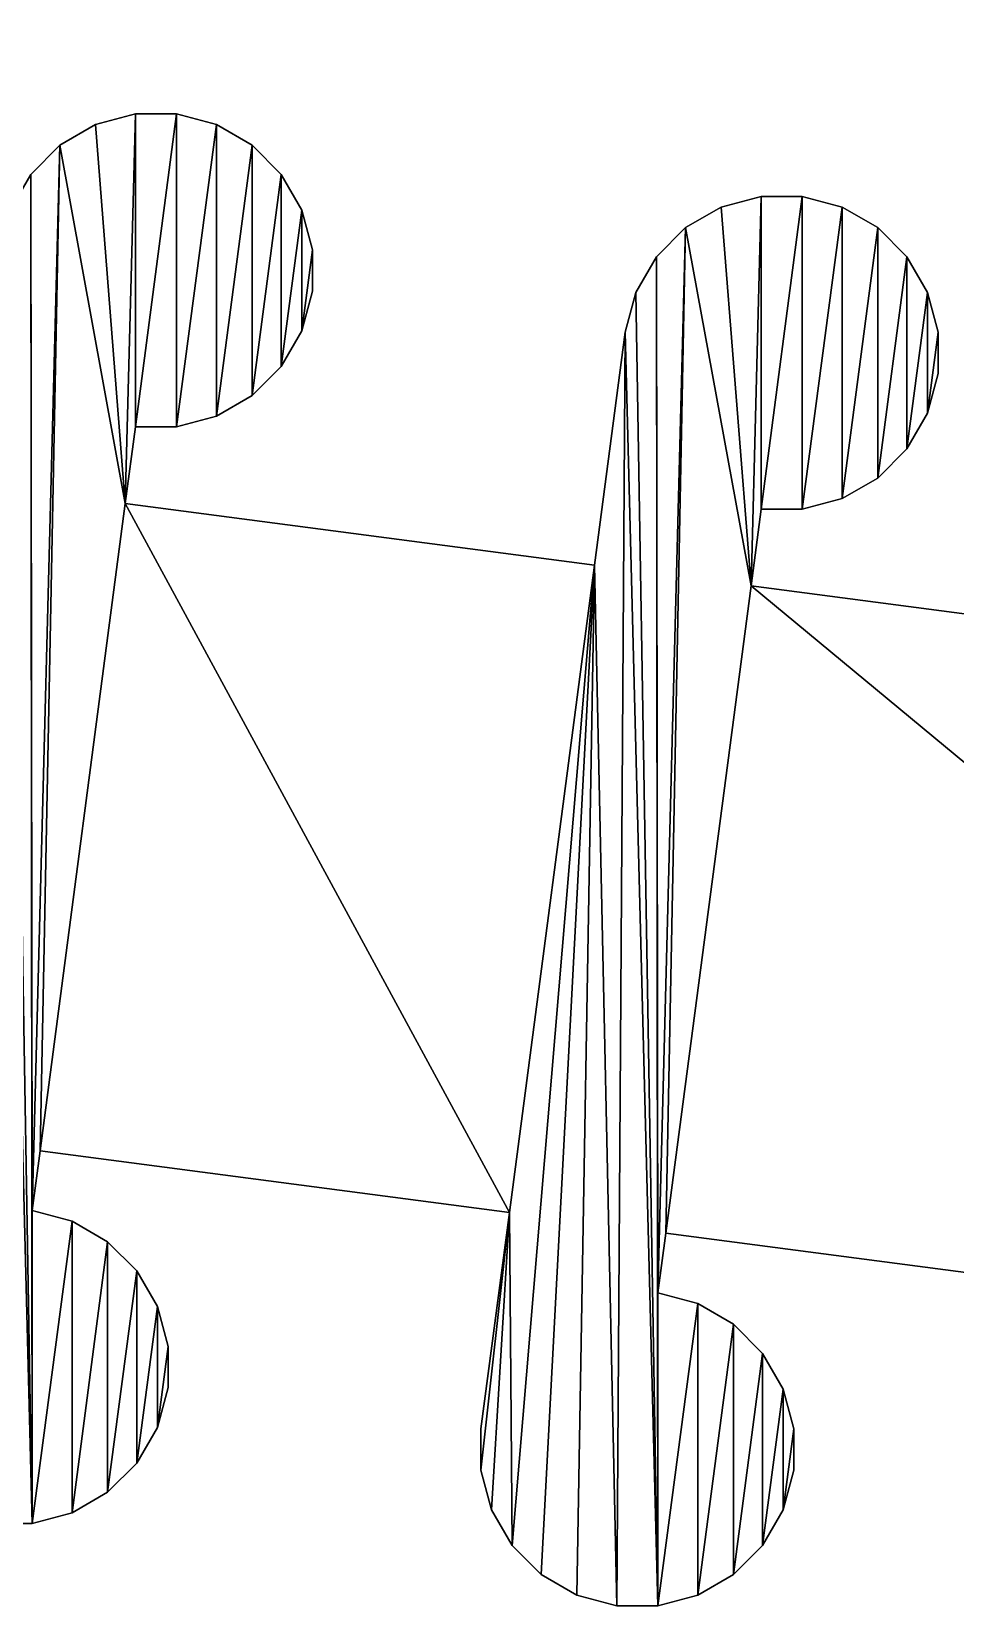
# Model space of a CAD drawing. Extents: x 0 to 417, y 0 to 203.
# Drawn here: x 269.13 to 286.7, y 56.38 to 86.36 of the extents above; entities that cross this region are included whole.
import ezdxf

# ---------------------------------------------------------------- set-up
doc = ezdxf.new("R2010")
doc.units = 0
doc.header["$LTSCALE"] = 25.4
doc.layers.get('0').update_dxf_attribs({"color": 13, "linetype": 'CONTINUOUS'})

# ---------------------------------------------------------------- blocks, each defined once
blk = doc.blocks.new('MASK_STRAP_2')
at = {"color": 0}
for p, q in [((28.366, 28.209), (28.366, 28.209, 2)), ((28.366, 28.209), (28.366, 28.209, 2)), ((29.122, 28.412), (29.122, 28.412, 2)), ((29.122, 28.412), (29.122, 28.412, 2)), ((29.905, 28.412), (29.905, 28.412, 2)), ((29.905, 28.412), (29.905, 28.412, 2)), ((30.662, 28.209), (30.662, 28.209, 2)), ((30.662, 28.209), (30.662, 28.209, 2)), ((27.687, 27.818), (27.687, 27.818, 2)), ((27.687, 27.818), (27.687, 27.818, 2)), ((31.34, 27.818), (31.34, 27.818, 2)), ((31.34, 27.818), (31.34, 27.818, 2)), ((31.894, 27.264), (31.894, 27.264, 2)), ((31.894, 27.264), (31.894, 27.264, 2)), ((41.019, 26.846), (41.019, 26.846, 2)), ((41.019, 26.846), (41.019, 26.846, 2)), ((41.803, 26.846), (41.803, 26.846, 2)), ((41.803, 26.846), (41.803, 26.846, 2)), ((32.285, 26.586), (32.285, 26.586, 2)), ((32.285, 26.586), (32.285, 26.586, 2)), ((40.263, 26.643), (40.263, 26.643, 2)), ((40.263, 26.643), (40.263, 26.643, 2)), ((42.559, 26.643), (42.559, 26.643, 2)), ((42.559, 26.643), (42.559, 26.643, 2)), ((39.585, 26.252), (39.585, 26.252, 2)), ((39.585, 26.252), (39.585, 26.252, 2)), ((43.237, 26.252), (43.237, 26.252, 2)), ((43.237, 26.252), (43.237, 26.252, 2)), ((32.488, 25.829), (32.488, 25.829, 2)), ((32.488, 25.829), (32.488, 25.829, 2)), ((39.031, 25.698), (39.031, 25.698, 2)), ((39.031, 25.698), (39.031, 25.698, 2)), ((43.791, 25.698), (43.791, 25.698, 2)), ((43.791, 25.698), (43.791, 25.698, 2)), ((32.488, 25.046), (32.488, 25.046, 2)), ((32.488, 25.046), (32.488, 25.046, 2)), ((38.639, 25.02), (38.639, 25.02, 2)), ((38.639, 25.02), (38.639, 25.02, 2)), ((44.183, 25.02), (44.183, 25.02, 2)), ((44.183, 25.02), (44.183, 25.02, 2)), ((32.285, 24.29), (32.285, 24.29, 2)), ((32.285, 24.29), (32.285, 24.29, 2)), ((38.437, 24.263), (38.437, 24.263, 2)), ((38.437, 24.263), (38.437, 24.263, 2)), ((44.385, 24.263), (44.385, 24.263, 2)), ((44.385, 24.263), (44.385, 24.263, 2)), ((31.894, 23.612), (31.894, 23.612, 2)), ((31.894, 23.612), (31.894, 23.612, 2)), ((44.385, 23.48), (44.385, 23.48, 2)), ((44.385, 23.48), (44.385, 23.48, 2)), ((31.34, 23.058), (31.34, 23.058, 2)), ((31.34, 23.058), (31.34, 23.058, 2)), ((30.662, 22.666), (30.662, 22.666, 2)), ((30.662, 22.666), (30.662, 22.666, 2)), ((44.183, 22.723), (44.183, 22.723, 2)), ((44.183, 22.723), (44.183, 22.723, 2)), ((29.122, 22.463), (29.122, 22.463, 2)), ((29.122, 22.463), (29.122, 22.463, 2)), ((29.905, 22.463), (29.905, 22.463, 2)), ((29.905, 22.463), (29.905, 22.463, 2)), ((43.791, 22.045), (43.791, 22.045, 2)), ((43.791, 22.045), (43.791, 22.045, 2)), ((43.237, 21.491), (43.237, 21.491, 2)), ((43.237, 21.491), (43.237, 21.491, 2)), ((28.93, 21.004, 1), (27.31, 8.699, 1)), ((28.93, 21.004, 2), (27.31, 8.699, 2)), ((28.93, 21.004, 2), (27.31, 8.699, 2)), ((28.93, 21.004, 1), (27.31, 8.699, 1)), ((28.93, 21.004), (28.93, 21.004, 1)), ((28.93, 21.004), (28.93, 21.004, 1)), ((42.559, 21.1), (42.559, 21.1, 2)), ((42.559, 21.1), (42.559, 21.1, 2)), ((41.019, 20.897), (41.019, 20.897, 2)), ((41.019, 20.897), (41.019, 20.897, 2)), ((41.803, 20.897), (41.803, 20.897, 2)), ((41.803, 20.897), (41.803, 20.897, 2)), ((37.853, 19.832, 1), (36.233, 7.527, 1)), ((37.853, 19.832, 2), (36.233, 7.527, 2)), ((37.853, 19.832, 1), (36.233, 7.527, 1)), ((37.853, 19.832, 2), (36.233, 7.527, 2)), ((37.853, 19.832), (37.853, 19.832, 1)), ((37.853, 19.832), (37.853, 19.832, 1)), ((40.828, 19.441, 1), (39.208, 7.137, 1)), ((40.828, 19.441, 2), (39.208, 7.137, 2)), ((40.828, 19.441, 2), (39.208, 7.137, 2)), ((40.828, 19.441, 1), (39.208, 7.137, 1)), ((40.828, 19.441), (40.828, 19.441, 1)), ((40.828, 19.441), (40.828, 19.441, 1)), ((27.31, 8.699), (27.31, 8.699, 1)), ((27.31, 8.699), (27.31, 8.699, 1)), ((27.161, 7.564), (27.161, 7.564, 2)), ((27.161, 7.564), (27.161, 7.564, 2)), ((36.233, 7.527), (36.233, 7.527, 1)), ((36.233, 7.527), (36.233, 7.527, 1)), ((27.917, 7.361), (27.917, 7.361, 2)), ((27.917, 7.361), (27.917, 7.361, 2)), ((28.595, 6.97), (28.595, 6.97, 2)), ((28.595, 6.97), (28.595, 6.97, 2)), ((39.208, 7.137), (39.208, 7.137, 1)), ((39.208, 7.137), (39.208, 7.137, 1)), ((29.149, 6.416), (29.149, 6.416, 2)), ((29.149, 6.416), (29.149, 6.416, 2)), ((39.058, 5.998), (39.058, 5.998, 2)), ((39.058, 5.998), (39.058, 5.998, 2)), ((29.541, 5.738), (29.541, 5.738, 2)), ((29.541, 5.738), (29.541, 5.738, 2)), ((39.814, 5.795), (39.814, 5.795, 2)), ((39.814, 5.795), (39.814, 5.795, 2)), ((40.493, 5.403), (40.493, 5.403, 2)), ((40.493, 5.403), (40.493, 5.403, 2)), ((29.743, 4.981), (29.743, 4.981, 2)), ((29.743, 4.981), (29.743, 4.981, 2)), ((41.046, 4.85), (41.046, 4.85, 2)), ((41.046, 4.85), (41.046, 4.85, 2)), ((29.743, 4.198), (29.743, 4.198, 2)), ((29.743, 4.198), (29.743, 4.198, 2)), ((41.438, 4.171), (41.438, 4.171, 2)), ((41.438, 4.171), (41.438, 4.171, 2)), ((29.541, 3.442), (29.541, 3.442, 2)), ((29.541, 3.442), (29.541, 3.442, 2)), ((35.692, 3.415), (35.692, 3.415, 2)), ((35.692, 3.415), (35.692, 3.415, 2)), ((41.641, 3.415), (41.641, 3.415, 2)), ((41.641, 3.415), (41.641, 3.415, 2)), ((29.149, 2.763), (29.149, 2.763, 2)), ((29.149, 2.763), (29.149, 2.763, 2)), ((35.692, 2.632), (35.692, 2.632, 2)), ((35.692, 2.632), (35.692, 2.632, 2)), ((41.641, 2.632), (41.641, 2.632, 2)), ((41.641, 2.632), (41.641, 2.632, 2)), ((28.595, 2.21), (28.595, 2.21, 2)), ((28.595, 2.21), (28.595, 2.21, 2)), ((27.917, 1.818), (27.917, 1.818, 2)), ((27.917, 1.818), (27.917, 1.818, 2)), ((35.895, 1.875), (35.895, 1.875, 2)), ((35.895, 1.875), (35.895, 1.875, 2)), ((41.438, 1.875), (41.438, 1.875, 2)), ((41.438, 1.875), (41.438, 1.875, 2)), ((27.161, 1.615), (27.161, 1.615, 2)), ((27.161, 1.615), (27.161, 1.615, 2)), ((36.286, 1.197), (36.286, 1.197, 2)), ((36.286, 1.197), (36.286, 1.197, 2)), ((41.046, 1.197), (41.046, 1.197, 2)), ((41.046, 1.197), (41.046, 1.197, 2)), ((36.84, 0.643), (36.84, 0.643, 2)), ((36.84, 0.643), (36.84, 0.643, 2)), ((40.493, 0.643), (40.493, 0.643, 2)), ((40.493, 0.643), (40.493, 0.643, 2)), ((37.518, 0.252), (37.518, 0.252, 2)), ((37.518, 0.252), (37.518, 0.252, 2)), ((38.275, 0.049), (38.275, 0.049, 2)), ((38.275, 0.049), (38.275, 0.049, 2)), ((39.058, 0.049), (39.058, 0.049, 2)), ((39.058, 0.049), (39.058, 0.049, 2)), ((39.814, 0.252), (39.814, 0.252, 2)), ((39.814, 0.252), (39.814, 0.252, 2))]:
    blk.add_line(p, q, dxfattribs=at)
mesh = blk.add_polyface(dxfattribs=at)
corners = [(17.225, 29.978), (17.032, 22.566), (16.468, 29.776), (17.225, 24.03), (18.008, 29.978), (18.008, 24.03), (18.764, 29.776), (18.764, 24.232), (19.443, 29.384), (19.443, 24.624), (19.996, 28.83), (19.996, 25.178), (20.388, 28.152), (20.388, 25.856), (20.591, 27.396), (20.591, 26.613), (15.263, 3.182), (14.642, 27.396), (14.845, 28.152), (15.236, 28.83), (15.263, 9.13), (16.02, 8.928), (16.02, 3.384), (16.698, 8.536), (16.698, 3.776), (17.252, 7.982), (17.252, 4.33), (17.643, 7.304), (17.643, 5.008), (17.846, 6.547), (17.846, 5.764), (15.79, 29.384), (15.412, 10.261), (24.336, 9.09), (25.955, 21.394), (24.389, 2.763), (24.943, 2.21), (25.621, 1.818), (26.377, 1.615), (26.539, 25.829), (27.161, 1.615), (26.742, 26.586), (27.134, 27.264), (27.161, 7.564), (27.917, 7.361), (27.917, 1.818), (23.795, 4.198), (23.795, 4.981), (23.997, 3.442), (27.687, 27.818), (27.31, 8.699)]
mesh.append_faces([[corners[k] for k in face] for face in [(13, 14, 15), (28, 29, 30), (33, 46, 47)]], dxfattribs={"vtx0": -1, "color": 0})
mesh.append_faces([[corners[k] for k in face] for face in [(0, 1, 2), (1, 0, 3), (3, 4, 5), (5, 6, 7), (7, 8, 9), (9, 10, 11), (11, 12, 13), (16, 21, 22), (22, 23, 24), (24, 25, 26), (26, 27, 28), (31, 20, 19), (20, 31, 32), (32, 1, 33), (35, 34, 36), (36, 34, 37), (37, 34, 38), (38, 39, 40), (40, 44, 45), (46, 33, 48), (48, 33, 35), (49, 43, 42), (43, 49, 50)]], dxfattribs={"vtx0": -1, "vtx1": -1, "color": 0})
mesh.append_faces([[corners[k] for k in face] for face in [(16, 19, 20), (32, 31, 1), (33, 34, 35), (40, 42, 43)]], dxfattribs={"vtx0": -1, "vtx1": -1, "vtx2": -1, "color": 0})
mesh.append_faces([[corners[k] for k in face] for face in [(3, 0, 4), (5, 4, 6), (7, 6, 8), (9, 8, 10), (11, 10, 12), (13, 12, 14), (16, 17, 18), (16, 18, 19), (16, 20, 21), (22, 21, 23), (24, 23, 25), (26, 25, 27), (28, 27, 29), (1, 31, 2), (33, 1, 34), (38, 34, 39), (40, 39, 41), (40, 41, 42), (40, 43, 44)]], dxfattribs={"vtx0": -1, "vtx2": -1, "color": 0})
mesh = blk.add_polyface(dxfattribs=at)
corners = [(27.161, 7.564, 2), (27.687, 27.818, 2), (27.134, 27.264, 2), (27.31, 8.699, 2), (28.93, 21.004, 2), (28.366, 28.209, 2), (29.122, 28.412, 2), (29.122, 22.463, 2), (29.905, 28.412, 2), (29.905, 22.463, 2), (30.662, 28.209, 2), (30.662, 22.666, 2), (31.34, 27.818, 2), (31.34, 23.058, 2), (31.894, 27.264, 2), (31.894, 23.612, 2), (32.285, 26.586, 2), (32.285, 24.29, 2), (32.488, 25.829, 2), (32.488, 25.046, 2), (23.795, 4.198, 2), (24.336, 9.09, 2), (23.795, 4.981, 2), (23.997, 3.442, 2), (24.389, 2.763, 2), (25.955, 21.394, 2), (24.943, 2.21, 2), (25.621, 1.818, 2), (26.377, 1.615, 2), (26.539, 25.829, 2), (27.161, 1.615, 2), (26.742, 26.586, 2), (27.917, 7.361, 2), (27.917, 1.818, 2), (28.595, 6.97, 2), (28.595, 2.21, 2), (29.149, 6.416, 2), (29.149, 2.763, 2), (29.541, 5.738, 2), (29.541, 3.442, 2), (29.743, 4.981, 2), (29.743, 4.198, 2)]
mesh.append_faces([[corners[k] for k in face] for face in [(18, 17, 19), (20, 21, 22), (40, 39, 41)]], dxfattribs={"vtx0": -1, "color": 0})
mesh.append_faces([[corners[k] for k in face] for face in [(1, 4, 5), (5, 4, 6), (6, 7, 8), (8, 9, 10), (10, 11, 12), (12, 13, 14), (14, 15, 16), (16, 17, 18), (21, 24, 25), (25, 28, 29), (29, 30, 31), (31, 30, 2), (0, 30, 32), (32, 33, 34), (34, 35, 36), (36, 37, 38), (38, 39, 40)]], dxfattribs={"vtx0": -1, "vtx1": -1, "color": 0})
mesh.append_faces([[corners[k] for k in face] for face in [(2, 30, 0)]], dxfattribs={"vtx0": -1, "vtx1": -1, "vtx2": -1, "color": 0})
mesh.append_faces([[corners[k] for k in face] for face in [(0, 1, 2), (1, 0, 3), (1, 3, 4), (6, 4, 7), (8, 7, 9), (10, 9, 11), (12, 11, 13), (14, 13, 15), (16, 15, 17), (21, 20, 23), (21, 23, 24), (25, 24, 26), (25, 26, 27), (25, 27, 28), (29, 28, 30), (32, 30, 33), (34, 33, 35), (36, 35, 37), (38, 37, 39)]], dxfattribs={"vtx0": -1, "vtx2": -1, "color": 0})
mesh = blk.add_polyface(dxfattribs=at)
corners = [(39.585, 26.252), (39.058, 5.998), (39.031, 25.698), (39.208, 7.137), (40.828, 19.441), (40.263, 26.643), (29.122, 28.412), (28.93, 21.004), (28.366, 28.209), (29.122, 22.463), (29.905, 28.412), (29.905, 22.463), (30.662, 28.209), (30.662, 22.666), (31.34, 27.818), (31.34, 23.058), (31.894, 27.264), (31.894, 23.612), (32.285, 26.586), (32.285, 24.29), (32.488, 25.829), (32.488, 25.046), (27.917, 1.818), (27.917, 7.361), (28.595, 6.97), (28.595, 2.21), (29.149, 6.416), (29.149, 2.763), (29.541, 5.738), (29.541, 3.442), (29.743, 4.981), (29.743, 4.198), (41.019, 26.846), (27.31, 8.699), (27.687, 27.818), (36.233, 7.527), (37.853, 19.832), (36.286, 1.197), (36.84, 0.643), (37.518, 0.252), (38.275, 0.049), (38.437, 24.263), (39.058, 0.049), (38.639, 25.02), (39.814, 5.795), (39.814, 0.252), (40.493, 5.403), (40.493, 0.643), (41.046, 4.85), (41.046, 1.197), (35.692, 2.632), (35.692, 3.415), (35.895, 1.875)]
mesh.append_faces([[corners[k] for k in face] for face in [(19, 20, 21), (29, 30, 31), (35, 50, 51)]], dxfattribs={"vtx0": -1, "color": 0})
mesh.append_faces([[corners[k] for k in face] for face in [(0, 1, 2), (1, 0, 3), (6, 7, 8), (7, 6, 9), (9, 10, 11), (11, 12, 13), (13, 14, 15), (15, 16, 17), (17, 18, 19), (22, 24, 25), (25, 26, 27), (27, 28, 29), (32, 4, 5), (33, 7, 35), (37, 36, 38), (38, 36, 39), (39, 36, 40), (40, 41, 42), (42, 44, 45), (45, 46, 47), (47, 48, 49), (50, 35, 52), (52, 35, 37)]], dxfattribs={"vtx0": -1, "vtx1": -1, "color": 0})
mesh.append_faces([[corners[k] for k in face] for face in [(3, 0, 4), (33, 34, 7), (35, 36, 37), (42, 2, 1)]], dxfattribs={"vtx0": -1, "vtx1": -1, "vtx2": -1, "color": 0})
mesh.append_faces([[corners[k] for k in face] for face in [(4, 0, 5), (9, 6, 10), (11, 10, 12), (13, 12, 14), (15, 14, 16), (17, 16, 18), (19, 18, 20), (22, 23, 24), (25, 24, 26), (27, 26, 28), (29, 28, 30), (7, 34, 8), (35, 7, 36), (40, 36, 41), (42, 41, 43), (42, 43, 2), (42, 1, 44), (45, 44, 46), (47, 46, 48)]], dxfattribs={"vtx0": -1, "vtx2": -1, "color": 0})
mesh = blk.add_polyface(dxfattribs=at)
corners = [(27.687, 27.818, 2), (28.366, 28.209), (27.687, 27.818), (28.366, 28.209, 2)]
mesh.append_faces([[corners[k] for k in face] for face in [(0, 1, 2), (1, 0, 3)]], dxfattribs={"vtx0": -1, "color": 0})
mesh = blk.add_polyface(dxfattribs=at)
corners = [(28.366, 28.209, 2), (29.122, 28.412), (28.366, 28.209), (29.122, 28.412, 2)]
mesh.append_faces([[corners[k] for k in face] for face in [(0, 1, 2), (1, 0, 3)]], dxfattribs={"vtx0": -1, "color": 0})
mesh = blk.add_polyface(dxfattribs=at)
corners = [(29.122, 28.412, 2), (29.905, 28.412), (29.122, 28.412), (29.905, 28.412, 2)]
mesh.append_faces([[corners[k] for k in face] for face in [(0, 1, 2), (1, 0, 3)]], dxfattribs={"vtx0": -1, "color": 0})
mesh = blk.add_polyface(dxfattribs=at)
corners = [(29.905, 28.412, 2), (30.662, 28.209), (29.905, 28.412), (30.662, 28.209, 2)]
mesh.append_faces([[corners[k] for k in face] for face in [(0, 1, 2), (1, 0, 3)]], dxfattribs={"vtx0": -1, "color": 0})
mesh = blk.add_polyface(dxfattribs=at)
corners = [(30.662, 28.209, 2), (31.34, 27.818), (30.662, 28.209), (31.34, 27.818, 2)]
mesh.append_faces([[corners[k] for k in face] for face in [(0, 1, 2), (1, 0, 3)]], dxfattribs={"vtx0": -1, "color": 0})
mesh = blk.add_polyface(dxfattribs=at)
corners = [(27.687, 27.818, 2), (27.134, 27.264), (27.134, 27.264, 2), (27.687, 27.818)]
mesh.append_faces([[corners[k] for k in face] for face in [(0, 1, 2), (1, 0, 3)]], dxfattribs={"vtx0": -1, "color": 0})
mesh = blk.add_polyface(dxfattribs=at)
corners = [(31.34, 27.818, 2), (31.894, 27.264), (31.34, 27.818), (31.894, 27.264, 2)]
mesh.append_faces([[corners[k] for k in face] for face in [(0, 1, 2), (1, 0, 3)]], dxfattribs={"vtx0": -1, "color": 0})
mesh = blk.add_polyface(dxfattribs=at)
corners = [(31.894, 27.264), (32.285, 26.586, 2), (32.285, 26.586), (31.894, 27.264, 2)]
mesh.append_faces([[corners[k] for k in face] for face in [(0, 1, 2), (1, 0, 3)]], dxfattribs={"vtx0": -1, "color": 0})
mesh = blk.add_polyface(dxfattribs=at)
corners = [(39.058, 5.998, 2), (39.585, 26.252, 2), (39.031, 25.698, 2), (39.208, 7.137, 2), (40.828, 19.441, 2), (40.263, 26.643, 2), (41.019, 26.846, 2), (41.019, 20.897, 2), (41.803, 26.846, 2), (41.803, 20.897, 2), (42.559, 26.643, 2), (42.559, 21.1, 2), (43.237, 26.252, 2), (43.237, 21.491, 2), (43.791, 25.698, 2), (43.791, 22.045, 2), (44.183, 25.02, 2), (44.183, 22.723, 2), (44.385, 24.263, 2), (44.385, 23.48, 2), (35.692, 2.632, 2), (36.233, 7.527, 2), (35.692, 3.415, 2), (35.895, 1.875, 2), (36.286, 1.197, 2), (37.853, 19.832, 2), (36.84, 0.643, 2), (37.518, 0.252, 2), (38.275, 0.049, 2), (38.437, 24.263, 2), (39.058, 0.049, 2), (38.639, 25.02, 2), (39.814, 5.795, 2), (39.814, 0.252, 2), (40.493, 5.403, 2), (40.493, 0.643, 2), (41.046, 4.85, 2), (41.046, 1.197, 2), (41.438, 4.171, 2), (41.438, 1.875, 2), (41.641, 3.415, 2), (41.641, 2.632, 2)]
mesh.append_faces([[corners[k] for k in face] for face in [(18, 17, 19), (20, 21, 22), (40, 39, 41)]], dxfattribs={"vtx0": -1, "color": 0})
mesh.append_faces([[corners[k] for k in face] for face in [(1, 4, 5), (5, 4, 6), (6, 7, 8), (8, 9, 10), (10, 11, 12), (12, 13, 14), (14, 15, 16), (16, 17, 18), (21, 24, 25), (25, 28, 29), (29, 30, 31), (31, 30, 2), (0, 30, 32), (32, 33, 34), (34, 35, 36), (36, 37, 38), (38, 39, 40)]], dxfattribs={"vtx0": -1, "vtx1": -1, "color": 0})
mesh.append_faces([[corners[k] for k in face] for face in [(2, 30, 0)]], dxfattribs={"vtx0": -1, "vtx1": -1, "vtx2": -1, "color": 0})
mesh.append_faces([[corners[k] for k in face] for face in [(0, 1, 2), (1, 0, 3), (1, 3, 4), (6, 4, 7), (8, 7, 9), (10, 9, 11), (12, 11, 13), (14, 13, 15), (16, 15, 17), (21, 20, 23), (21, 23, 24), (25, 24, 26), (25, 26, 27), (25, 27, 28), (29, 28, 30), (32, 30, 33), (34, 33, 35), (36, 35, 37), (38, 37, 39)]], dxfattribs={"vtx0": -1, "vtx2": -1, "color": 0})
mesh = blk.add_polyface(dxfattribs=at)
corners = [(39.208, 7.137), (40.828, 19.441), (58.789, 4.566), (56.32, 17.407), (56.324, 17.592), (56.339, 17.767), (56.367, 17.933), (56.406, 18.09), (56.457, 18.236), (56.52, 18.374), (56.594, 18.502), (56.681, 18.62), (56.779, 18.729), (56.89, 18.829), (57.012, 18.919), (57.146, 18.999), (57.292, 19.07), (57.45, 19.132), (57.62, 19.184), (57.801, 19.226), (57.995, 19.26), (58.2, 19.283), (58.417, 19.298), (58.646, 19.302), (60.193, 15.802), (104.34, 19.302), (60.059, 1.5), (60.536, 0.879), (62.159, 5.577), (61.157, 0.402), (61.881, 0.102), (62.657, 0), (63.019, 3.5), (100.329, 0), (41.019, 26.846), (41.019, 20.897), (41.803, 26.846), (41.803, 20.897), (42.559, 26.643), (42.559, 21.1), (43.237, 26.252), (43.237, 21.491), (43.791, 25.698), (43.791, 22.045), (44.183, 25.02), (44.183, 22.723), (44.385, 24.263), (44.385, 23.48), (41.046, 1.197), (41.046, 4.85), (41.438, 4.171), (41.438, 1.875), (41.641, 3.415), (41.641, 2.632)]
mesh.append_faces([[corners[k] for k in face] for face in [(45, 46, 47), (51, 52, 53)]], dxfattribs={"vtx0": -1, "color": 0})
mesh.append_faces([[corners[k] for k in face] for face in [(0, 1, 2), (2, 24, 26), (27, 28, 29), (29, 28, 30), (30, 28, 31), (31, 32, 33), (1, 34, 35), (35, 36, 37), (37, 38, 39), (39, 40, 41), (41, 42, 43), (43, 44, 45), (48, 50, 51)]], dxfattribs={"vtx0": -1, "vtx1": -1, "color": 0})
mesh.append_faces([[corners[k] for k in face] for face in [(2, 23, 24)]], dxfattribs={"vtx0": -1, "vtx1": -1, "vtx2": -1, "color": 0})
mesh.append_faces([[corners[k] for k in face] for face in [(2, 1, 3), (2, 3, 4), (2, 4, 5), (2, 5, 6), (2, 6, 7), (2, 7, 8), (2, 8, 9), (2, 9, 10), (2, 10, 11), (2, 11, 12), (2, 12, 13), (2, 13, 14), (2, 14, 15), (2, 15, 16), (2, 16, 17), (2, 17, 18), (2, 18, 19), (2, 19, 20), (2, 20, 21), (2, 21, 22), (2, 22, 23), (24, 23, 25), (24, 27, 26), (27, 24, 28), (31, 28, 32), (35, 34, 36), (37, 36, 38), (39, 38, 40), (41, 40, 42), (43, 42, 44), (45, 44, 46), (48, 49, 50), (51, 50, 52)]], dxfattribs={"vtx0": -1, "vtx2": -1, "color": 0})
mesh = blk.add_polyface(dxfattribs=at)
corners = [(40.263, 26.643, 2), (41.019, 26.846), (40.263, 26.643), (41.019, 26.846, 2)]
mesh.append_faces([[corners[k] for k in face] for face in [(0, 1, 2), (1, 0, 3)]], dxfattribs={"vtx0": -1, "color": 0})
mesh = blk.add_polyface(dxfattribs=at)
corners = [(41.019, 26.846, 2), (41.803, 26.846), (41.019, 26.846), (41.803, 26.846, 2)]
mesh.append_faces([[corners[k] for k in face] for face in [(0, 1, 2), (1, 0, 3)]], dxfattribs={"vtx0": -1, "color": 0})
mesh = blk.add_polyface(dxfattribs=at)
corners = [(41.803, 26.846, 2), (42.559, 26.643), (41.803, 26.846), (42.559, 26.643, 2)]
mesh.append_faces([[corners[k] for k in face] for face in [(0, 1, 2), (1, 0, 3)]], dxfattribs={"vtx0": -1, "color": 0})
mesh = blk.add_polyface(dxfattribs=at)
corners = [(32.285, 26.586), (32.488, 25.829, 2), (32.488, 25.829), (32.285, 26.586, 2)]
mesh.append_faces([[corners[k] for k in face] for face in [(0, 1, 2), (1, 0, 3)]], dxfattribs={"vtx0": -1, "color": 0})
mesh = blk.add_polyface(dxfattribs=at)
corners = [(39.585, 26.252, 2), (40.263, 26.643), (39.585, 26.252), (40.263, 26.643, 2)]
mesh.append_faces([[corners[k] for k in face] for face in [(0, 1, 2), (1, 0, 3)]], dxfattribs={"vtx0": -1, "color": 0})
mesh = blk.add_polyface(dxfattribs=at)
corners = [(42.559, 26.643, 2), (43.237, 26.252), (42.559, 26.643), (43.237, 26.252, 2)]
mesh.append_faces([[corners[k] for k in face] for face in [(0, 1, 2), (1, 0, 3)]], dxfattribs={"vtx0": -1, "color": 0})
mesh = blk.add_polyface(dxfattribs=at)
corners = [(39.585, 26.252, 2), (39.031, 25.698), (39.031, 25.698, 2), (39.585, 26.252)]
mesh.append_faces([[corners[k] for k in face] for face in [(0, 1, 2), (1, 0, 3)]], dxfattribs={"vtx0": -1, "color": 0})
mesh = blk.add_polyface(dxfattribs=at)
corners = [(43.237, 26.252, 2), (43.791, 25.698), (43.237, 26.252), (43.791, 25.698, 2)]
mesh.append_faces([[corners[k] for k in face] for face in [(0, 1, 2), (1, 0, 3)]], dxfattribs={"vtx0": -1, "color": 0})
mesh = blk.add_polyface(dxfattribs=at)
corners = [(32.488, 25.829), (32.488, 25.046, 2), (32.488, 25.046), (32.488, 25.829, 2)]
mesh.append_faces([[corners[k] for k in face] for face in [(0, 1, 2), (1, 0, 3)]], dxfattribs={"vtx0": -1, "color": 0})
mesh = blk.add_polyface(dxfattribs=at)
corners = [(39.031, 25.698, 2), (38.639, 25.02), (38.639, 25.02, 2), (39.031, 25.698)]
mesh.append_faces([[corners[k] for k in face] for face in [(0, 1, 2), (1, 0, 3)]], dxfattribs={"vtx0": -1, "color": 0})
mesh = blk.add_polyface(dxfattribs=at)
corners = [(43.791, 25.698), (44.183, 25.02, 2), (44.183, 25.02), (43.791, 25.698, 2)]
mesh.append_faces([[corners[k] for k in face] for face in [(0, 1, 2), (1, 0, 3)]], dxfattribs={"vtx0": -1, "color": 0})
mesh = blk.add_polyface(dxfattribs=at)
corners = [(32.488, 25.046), (32.285, 24.29, 2), (32.285, 24.29), (32.488, 25.046, 2)]
mesh.append_faces([[corners[k] for k in face] for face in [(0, 1, 2), (1, 0, 3)]], dxfattribs={"vtx0": -1, "color": 0})
mesh = blk.add_polyface(dxfattribs=at)
corners = [(38.639, 25.02, 2), (38.437, 24.263), (38.437, 24.263, 2), (38.639, 25.02)]
mesh.append_faces([[corners[k] for k in face] for face in [(0, 1, 2), (1, 0, 3)]], dxfattribs={"vtx0": -1, "color": 0})
mesh = blk.add_polyface(dxfattribs=at)
corners = [(44.183, 25.02), (44.385, 24.263, 2), (44.385, 24.263), (44.183, 25.02, 2)]
mesh.append_faces([[corners[k] for k in face] for face in [(0, 1, 2), (1, 0, 3)]], dxfattribs={"vtx0": -1, "color": 0})
mesh = blk.add_polyface(dxfattribs=at)
corners = [(32.285, 24.29), (31.894, 23.612, 2), (31.894, 23.612), (32.285, 24.29, 2)]
mesh.append_faces([[corners[k] for k in face] for face in [(0, 1, 2), (1, 0, 3)]], dxfattribs={"vtx0": -1, "color": 0})
mesh = blk.add_polyface(dxfattribs=at)
corners = [(37.853, 19.832, 2), (36.233, 7.527, 1), (36.233, 7.527, 2), (37.853, 19.832, 1), (38.437, 24.263, 2), (37.853, 19.832), (38.437, 24.263), (35.692, 3.415), (35.692, 3.415, 2), (36.233, 7.527)]
mesh.append_faces([[corners[k] for k in face] for face in [(5, 4, 6), (2, 7, 8)]], dxfattribs={"vtx0": -1, "color": 0})
mesh.append_faces([[corners[k] for k in face] for face in [(0, 1, 2), (1, 0, 3), (3, 4, 5), (7, 2, 9), (9, 2, 1)]], dxfattribs={"vtx0": -1, "vtx1": -1, "color": 0})
mesh.append_faces([[corners[k] for k in face] for face in [(3, 0, 4)]], dxfattribs={"vtx0": -1, "vtx2": -1, "color": 0})
mesh = blk.add_polyface(dxfattribs=at)
corners = [(44.385, 24.263), (44.385, 23.48, 2), (44.385, 23.48), (44.385, 24.263, 2)]
mesh.append_faces([[corners[k] for k in face] for face in [(0, 1, 2), (1, 0, 3)]], dxfattribs={"vtx0": -1, "color": 0})
mesh = blk.add_polyface(dxfattribs=at)
corners = [(31.894, 23.612), (31.34, 23.058, 2), (31.34, 23.058), (31.894, 23.612, 2)]
mesh.append_faces([[corners[k] for k in face] for face in [(0, 1, 2), (1, 0, 3)]], dxfattribs={"vtx0": -1, "color": 0})
mesh = blk.add_polyface(dxfattribs=at)
corners = [(44.385, 23.48), (44.183, 22.723, 2), (44.183, 22.723), (44.385, 23.48, 2)]
mesh.append_faces([[corners[k] for k in face] for face in [(0, 1, 2), (1, 0, 3)]], dxfattribs={"vtx0": -1, "color": 0})
mesh = blk.add_polyface(dxfattribs=at)
corners = [(31.34, 23.058, 2), (30.662, 22.666), (31.34, 23.058), (30.662, 22.666, 2)]
mesh.append_faces([[corners[k] for k in face] for face in [(0, 1, 2), (1, 0, 3)]], dxfattribs={"vtx0": -1, "color": 0})
mesh = blk.add_polyface(dxfattribs=at)
corners = [(30.662, 22.666, 2), (29.905, 22.463), (30.662, 22.666), (29.905, 22.463, 2)]
mesh.append_faces([[corners[k] for k in face] for face in [(0, 1, 2), (1, 0, 3)]], dxfattribs={"vtx0": -1, "color": 0})
mesh = blk.add_polyface(dxfattribs=at)
corners = [(44.183, 22.723), (43.791, 22.045, 2), (43.791, 22.045), (44.183, 22.723, 2)]
mesh.append_faces([[corners[k] for k in face] for face in [(0, 1, 2), (1, 0, 3)]], dxfattribs={"vtx0": -1, "color": 0})
mesh = blk.add_polyface(dxfattribs=at)
corners = [(29.122, 22.463), (28.93, 21.004, 1), (28.93, 21.004), (28.93, 21.004, 2), (29.122, 22.463, 2), (27.31, 8.699), (27.161, 7.564, 2), (27.161, 7.564), (27.31, 8.699, 2), (27.31, 8.699, 1)]
mesh.append_faces([[corners[k] for k in face] for face in [(0, 1, 2), (3, 0, 4), (5, 6, 7)]], dxfattribs={"vtx0": -1, "color": 0})
mesh.append_faces([[corners[k] for k in face] for face in [(6, 5, 8), (8, 1, 3)]], dxfattribs={"vtx0": -1, "vtx1": -1, "color": 0})
mesh.append_faces([[corners[k] for k in face] for face in [(1, 0, 3)]], dxfattribs={"vtx0": -1, "vtx1": -1, "vtx2": -1, "color": 0})
mesh.append_faces([[corners[k] for k in face] for face in [(8, 5, 9), (8, 9, 1)]], dxfattribs={"vtx0": -1, "vtx2": -1, "color": 0})
mesh = blk.add_polyface(dxfattribs=at)
corners = [(29.905, 22.463, 2), (29.122, 22.463), (29.905, 22.463), (29.122, 22.463, 2)]
mesh.append_faces([[corners[k] for k in face] for face in [(0, 1, 2), (1, 0, 3)]], dxfattribs={"vtx0": -1, "color": 0})
mesh = blk.add_polyface(dxfattribs=at)
corners = [(43.791, 22.045), (43.237, 21.491, 2), (43.237, 21.491), (43.791, 22.045, 2)]
mesh.append_faces([[corners[k] for k in face] for face in [(0, 1, 2), (1, 0, 3)]], dxfattribs={"vtx0": -1, "color": 0})
mesh = blk.add_polyface(dxfattribs=at)
corners = [(43.237, 21.491, 2), (42.559, 21.1), (43.237, 21.491), (42.559, 21.1, 2)]
mesh.append_faces([[corners[k] for k in face] for face in [(0, 1, 2), (1, 0, 3)]], dxfattribs={"vtx0": -1, "color": 0})
mesh = blk.add_polyface(dxfattribs=at)
corners = [(36.233, 7.527, 1), (28.93, 21.004, 1), (27.31, 8.699, 1), (37.853, 19.832, 1)]
mesh.append_faces([[corners[k] for k in face] for face in [(0, 1, 2), (1, 0, 3)]], dxfattribs={"vtx0": -1, "color": 0})
mesh = blk.add_polyface(dxfattribs=at)
corners = [(28.93, 21.004, 1), (37.853, 19.832), (28.93, 21.004), (37.853, 19.832, 1)]
mesh.append_faces([[corners[k] for k in face] for face in [(0, 1, 2), (1, 0, 3)]], dxfattribs={"vtx0": -1, "color": 0})
mesh = blk.add_polyface(dxfattribs=at)
corners = [(42.559, 21.1, 2), (41.803, 20.897), (42.559, 21.1), (41.803, 20.897, 2)]
mesh.append_faces([[corners[k] for k in face] for face in [(0, 1, 2), (1, 0, 3)]], dxfattribs={"vtx0": -1, "color": 0})
mesh = blk.add_polyface(dxfattribs=at)
corners = [(41.019, 20.897), (40.828, 19.441, 1), (40.828, 19.441), (40.828, 19.441, 2), (41.019, 20.897, 2), (39.208, 7.137), (39.058, 5.998, 2), (39.058, 5.998), (39.208, 7.137, 2), (39.208, 7.137, 1)]
mesh.append_faces([[corners[k] for k in face] for face in [(0, 1, 2), (3, 0, 4), (5, 6, 7)]], dxfattribs={"vtx0": -1, "color": 0})
mesh.append_faces([[corners[k] for k in face] for face in [(6, 5, 8), (8, 1, 3)]], dxfattribs={"vtx0": -1, "vtx1": -1, "color": 0})
mesh.append_faces([[corners[k] for k in face] for face in [(1, 0, 3)]], dxfattribs={"vtx0": -1, "vtx1": -1, "vtx2": -1, "color": 0})
mesh.append_faces([[corners[k] for k in face] for face in [(8, 5, 9), (8, 9, 1)]], dxfattribs={"vtx0": -1, "vtx2": -1, "color": 0})
mesh = blk.add_polyface(dxfattribs=at)
corners = [(41.803, 20.897, 2), (41.019, 20.897), (41.803, 20.897), (41.019, 20.897, 2)]
mesh.append_faces([[corners[k] for k in face] for face in [(0, 1, 2), (1, 0, 3)]], dxfattribs={"vtx0": -1, "color": 0})
mesh = blk.add_polyface(dxfattribs=at)
corners = [(58.789, 4.566, 1), (40.828, 19.441, 1), (39.208, 7.137, 1), (56.32, 17.407, 1)]
mesh.append_faces([[corners[k] for k in face] for face in [(0, 1, 2), (1, 0, 3)]], dxfattribs={"vtx0": -1, "color": 0})
mesh = blk.add_polyface(dxfattribs=at)
corners = [(40.828, 19.441, 1), (56.32, 17.407), (40.828, 19.441), (56.32, 17.407, 1)]
mesh.append_faces([[corners[k] for k in face] for face in [(0, 1, 2), (1, 0, 3)]], dxfattribs={"vtx0": -1, "color": 0})
mesh = blk.add_polyface(dxfattribs=at)
corners = [(36.233, 7.527, 1), (27.31, 8.699), (36.233, 7.527), (27.31, 8.699, 1)]
mesh.append_faces([[corners[k] for k in face] for face in [(0, 1, 2), (1, 0, 3)]], dxfattribs={"vtx0": -1, "color": 0})
mesh = blk.add_polyface(dxfattribs=at)
corners = [(27.161, 7.564, 2), (27.917, 7.361), (27.161, 7.564), (27.917, 7.361, 2)]
mesh.append_faces([[corners[k] for k in face] for face in [(0, 1, 2), (1, 0, 3)]], dxfattribs={"vtx0": -1, "color": 0})
mesh = blk.add_polyface(dxfattribs=at)
corners = [(27.917, 7.361, 2), (28.595, 6.97), (27.917, 7.361), (28.595, 6.97, 2)]
mesh.append_faces([[corners[k] for k in face] for face in [(0, 1, 2), (1, 0, 3)]], dxfattribs={"vtx0": -1, "color": 0})
mesh = blk.add_polyface(dxfattribs=at)
corners = [(28.595, 6.97, 2), (29.149, 6.416), (28.595, 6.97), (29.149, 6.416, 2)]
mesh.append_faces([[corners[k] for k in face] for face in [(0, 1, 2), (1, 0, 3)]], dxfattribs={"vtx0": -1, "color": 0})
mesh = blk.add_polyface(dxfattribs=at)
corners = [(58.789, 4.566, 1), (39.208, 7.137), (58.789, 4.566), (39.208, 7.137, 1)]
mesh.append_faces([[corners[k] for k in face] for face in [(0, 1, 2), (1, 0, 3)]], dxfattribs={"vtx0": -1, "color": 0})
mesh = blk.add_polyface(dxfattribs=at)
corners = [(29.149, 6.416), (29.541, 5.738, 2), (29.541, 5.738), (29.149, 6.416, 2)]
mesh.append_faces([[corners[k] for k in face] for face in [(0, 1, 2), (1, 0, 3)]], dxfattribs={"vtx0": -1, "color": 0})
mesh = blk.add_polyface(dxfattribs=at)
corners = [(39.058, 5.998, 2), (39.814, 5.795), (39.058, 5.998), (39.814, 5.795, 2)]
mesh.append_faces([[corners[k] for k in face] for face in [(0, 1, 2), (1, 0, 3)]], dxfattribs={"vtx0": -1, "color": 0})
mesh = blk.add_polyface(dxfattribs=at)
corners = [(29.541, 5.738), (29.743, 4.981, 2), (29.743, 4.981), (29.541, 5.738, 2)]
mesh.append_faces([[corners[k] for k in face] for face in [(0, 1, 2), (1, 0, 3)]], dxfattribs={"vtx0": -1, "color": 0})
mesh = blk.add_polyface(dxfattribs=at)
corners = [(39.814, 5.795, 2), (40.493, 5.403), (39.814, 5.795), (40.493, 5.403, 2)]
mesh.append_faces([[corners[k] for k in face] for face in [(0, 1, 2), (1, 0, 3)]], dxfattribs={"vtx0": -1, "color": 0})
mesh = blk.add_polyface(dxfattribs=at)
corners = [(40.493, 5.403, 2), (41.046, 4.85), (40.493, 5.403), (41.046, 4.85, 2)]
mesh.append_faces([[corners[k] for k in face] for face in [(0, 1, 2), (1, 0, 3)]], dxfattribs={"vtx0": -1, "color": 0})
mesh = blk.add_polyface(dxfattribs=at)
corners = [(29.743, 4.981), (29.743, 4.198, 2), (29.743, 4.198), (29.743, 4.981, 2)]
mesh.append_faces([[corners[k] for k in face] for face in [(0, 1, 2), (1, 0, 3)]], dxfattribs={"vtx0": -1, "color": 0})
mesh = blk.add_polyface(dxfattribs=at)
corners = [(41.046, 4.85), (41.438, 4.171, 2), (41.438, 4.171), (41.046, 4.85, 2)]
mesh.append_faces([[corners[k] for k in face] for face in [(0, 1, 2), (1, 0, 3)]], dxfattribs={"vtx0": -1, "color": 0})
mesh = blk.add_polyface(dxfattribs=at)
corners = [(29.743, 4.198), (29.541, 3.442, 2), (29.541, 3.442), (29.743, 4.198, 2)]
mesh.append_faces([[corners[k] for k in face] for face in [(0, 1, 2), (1, 0, 3)]], dxfattribs={"vtx0": -1, "color": 0})
mesh = blk.add_polyface(dxfattribs=at)
corners = [(41.438, 4.171), (41.641, 3.415, 2), (41.641, 3.415), (41.438, 4.171, 2)]
mesh.append_faces([[corners[k] for k in face] for face in [(0, 1, 2), (1, 0, 3)]], dxfattribs={"vtx0": -1, "color": 0})
mesh = blk.add_polyface(dxfattribs=at)
corners = [(29.541, 3.442), (29.149, 2.763, 2), (29.149, 2.763), (29.541, 3.442, 2)]
mesh.append_faces([[corners[k] for k in face] for face in [(0, 1, 2), (1, 0, 3)]], dxfattribs={"vtx0": -1, "color": 0})
mesh = blk.add_polyface(dxfattribs=at)
corners = [(35.692, 3.415, 2), (35.692, 2.632), (35.692, 2.632, 2), (35.692, 3.415)]
mesh.append_faces([[corners[k] for k in face] for face in [(0, 1, 2), (1, 0, 3)]], dxfattribs={"vtx0": -1, "color": 0})
mesh = blk.add_polyface(dxfattribs=at)
corners = [(41.641, 3.415), (41.641, 2.632, 2), (41.641, 2.632), (41.641, 3.415, 2)]
mesh.append_faces([[corners[k] for k in face] for face in [(0, 1, 2), (1, 0, 3)]], dxfattribs={"vtx0": -1, "color": 0})
mesh = blk.add_polyface(dxfattribs=at)
corners = [(29.149, 2.763), (28.595, 2.21, 2), (28.595, 2.21), (29.149, 2.763, 2)]
mesh.append_faces([[corners[k] for k in face] for face in [(0, 1, 2), (1, 0, 3)]], dxfattribs={"vtx0": -1, "color": 0})
mesh = blk.add_polyface(dxfattribs=at)
corners = [(35.692, 2.632, 2), (35.895, 1.875), (35.895, 1.875, 2), (35.692, 2.632)]
mesh.append_faces([[corners[k] for k in face] for face in [(0, 1, 2), (1, 0, 3)]], dxfattribs={"vtx0": -1, "color": 0})
mesh = blk.add_polyface(dxfattribs=at)
corners = [(41.641, 2.632), (41.438, 1.875, 2), (41.438, 1.875), (41.641, 2.632, 2)]
mesh.append_faces([[corners[k] for k in face] for face in [(0, 1, 2), (1, 0, 3)]], dxfattribs={"vtx0": -1, "color": 0})
mesh = blk.add_polyface(dxfattribs=at)
corners = [(28.595, 2.21, 2), (27.917, 1.818), (28.595, 2.21), (27.917, 1.818, 2)]
mesh.append_faces([[corners[k] for k in face] for face in [(0, 1, 2), (1, 0, 3)]], dxfattribs={"vtx0": -1, "color": 0})
mesh = blk.add_polyface(dxfattribs=at)
corners = [(27.917, 1.818, 2), (27.161, 1.615), (27.917, 1.818), (27.161, 1.615, 2)]
mesh.append_faces([[corners[k] for k in face] for face in [(0, 1, 2), (1, 0, 3)]], dxfattribs={"vtx0": -1, "color": 0})
mesh = blk.add_polyface(dxfattribs=at)
corners = [(35.895, 1.875, 2), (36.286, 1.197), (36.286, 1.197, 2), (35.895, 1.875)]
mesh.append_faces([[corners[k] for k in face] for face in [(0, 1, 2), (1, 0, 3)]], dxfattribs={"vtx0": -1, "color": 0})
mesh = blk.add_polyface(dxfattribs=at)
corners = [(41.438, 1.875), (41.046, 1.197, 2), (41.046, 1.197), (41.438, 1.875, 2)]
mesh.append_faces([[corners[k] for k in face] for face in [(0, 1, 2), (1, 0, 3)]], dxfattribs={"vtx0": -1, "color": 0})
mesh = blk.add_polyface(dxfattribs=at)
corners = [(27.161, 1.615, 2), (26.377, 1.615), (27.161, 1.615), (26.377, 1.615, 2)]
mesh.append_faces([[corners[k] for k in face] for face in [(0, 1, 2), (1, 0, 3)]], dxfattribs={"vtx0": -1, "color": 0})
mesh = blk.add_polyface(dxfattribs=at)
corners = [(36.84, 0.643, 2), (36.286, 1.197), (36.84, 0.643), (36.286, 1.197, 2)]
mesh.append_faces([[corners[k] for k in face] for face in [(0, 1, 2), (1, 0, 3)]], dxfattribs={"vtx0": -1, "color": 0})
mesh = blk.add_polyface(dxfattribs=at)
corners = [(41.046, 1.197), (40.493, 0.643, 2), (40.493, 0.643), (41.046, 1.197, 2)]
mesh.append_faces([[corners[k] for k in face] for face in [(0, 1, 2), (1, 0, 3)]], dxfattribs={"vtx0": -1, "color": 0})
mesh = blk.add_polyface(dxfattribs=at)
corners = [(37.518, 0.252, 2), (36.84, 0.643), (37.518, 0.252), (36.84, 0.643, 2)]
mesh.append_faces([[corners[k] for k in face] for face in [(0, 1, 2), (1, 0, 3)]], dxfattribs={"vtx0": -1, "color": 0})
mesh = blk.add_polyface(dxfattribs=at)
corners = [(40.493, 0.643, 2), (39.814, 0.252), (40.493, 0.643), (39.814, 0.252, 2)]
mesh.append_faces([[corners[k] for k in face] for face in [(0, 1, 2), (1, 0, 3)]], dxfattribs={"vtx0": -1, "color": 0})
mesh = blk.add_polyface(dxfattribs=at)
corners = [(38.275, 0.049, 2), (37.518, 0.252), (38.275, 0.049), (37.518, 0.252, 2)]
mesh.append_faces([[corners[k] for k in face] for face in [(0, 1, 2), (1, 0, 3)]], dxfattribs={"vtx0": -1, "color": 0})
mesh = blk.add_polyface(dxfattribs=at)
corners = [(39.058, 0.049, 2), (38.275, 0.049), (39.058, 0.049), (38.275, 0.049, 2)]
mesh.append_faces([[corners[k] for k in face] for face in [(0, 1, 2), (1, 0, 3)]], dxfattribs={"vtx0": -1, "color": 0})
mesh = blk.add_polyface(dxfattribs=at)
corners = [(39.814, 0.252, 2), (39.058, 0.049), (39.814, 0.252), (39.058, 0.049, 2)]
mesh.append_faces([[corners[k] for k in face] for face in [(0, 1, 2), (1, 0, 3)]], dxfattribs={"vtx0": -1, "color": 0})

msp = doc.modelspace()

# ---------------------------------------------------------------- block references
at = {"color": 0}
msp.add_blockref('MASK_STRAP_2', (241.983, 56.382), dxfattribs=at)

doc.saveas('drawing.dxf')
